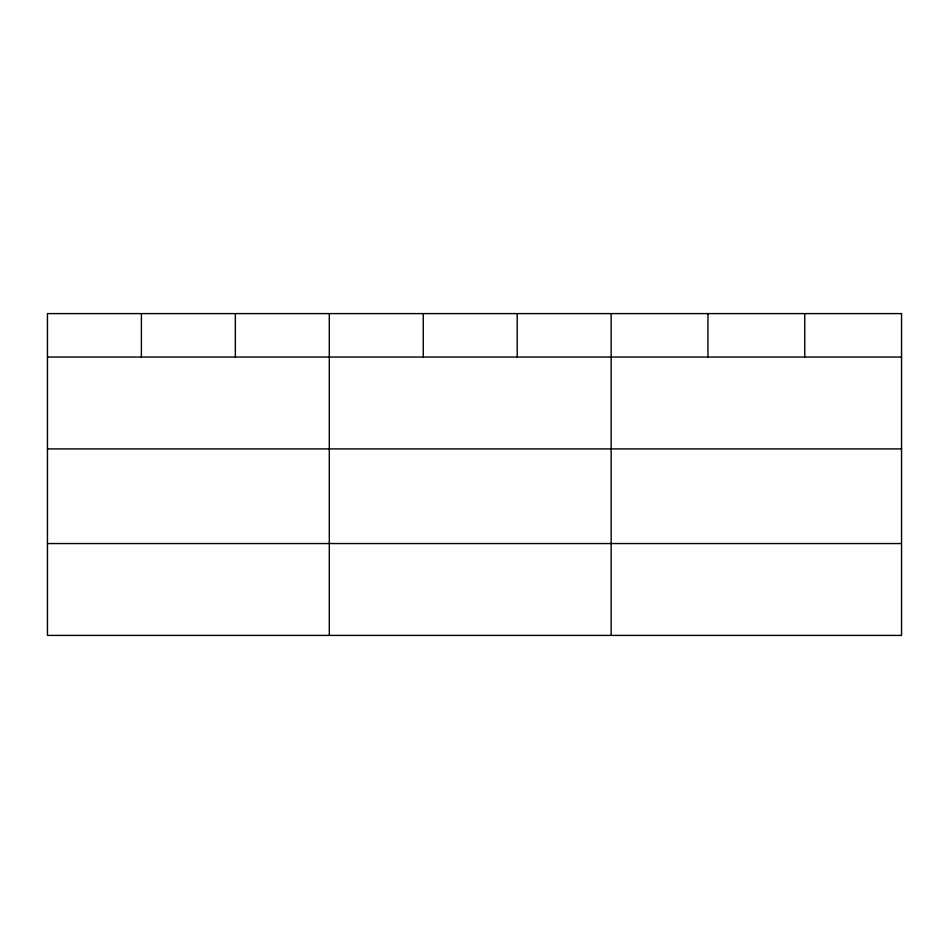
<?xml version="1.0" encoding="UTF-8"?>
<svg xmlns="http://www.w3.org/2000/svg" width="949" height="949" viewBox="0 0 949 949"><rect width="100%" height="100%" fill="white"/><g stroke="black" fill="none" stroke-linecap="round" stroke-linejoin="round"><path stroke-width="1.42" d="M47.45 357.049L901.55 357.049M47.45 448.913L901.55 448.913M47.45 543.552L901.55 543.552M804.752 313.597L804.752 357.049M707.954 313.597L707.954 357.049M611.156 313.597L611.156 635.403M517.205 313.597L517.205 357.049M423.254 313.597L423.254 357.049M329.303 313.597L329.303 635.403M235.352 313.597L235.352 357.049M141.401 313.597L141.401 357.049M901.55 313.597L47.45 313.597L47.45 635.403L901.55 635.403L901.55 313.597"/></g></svg>
